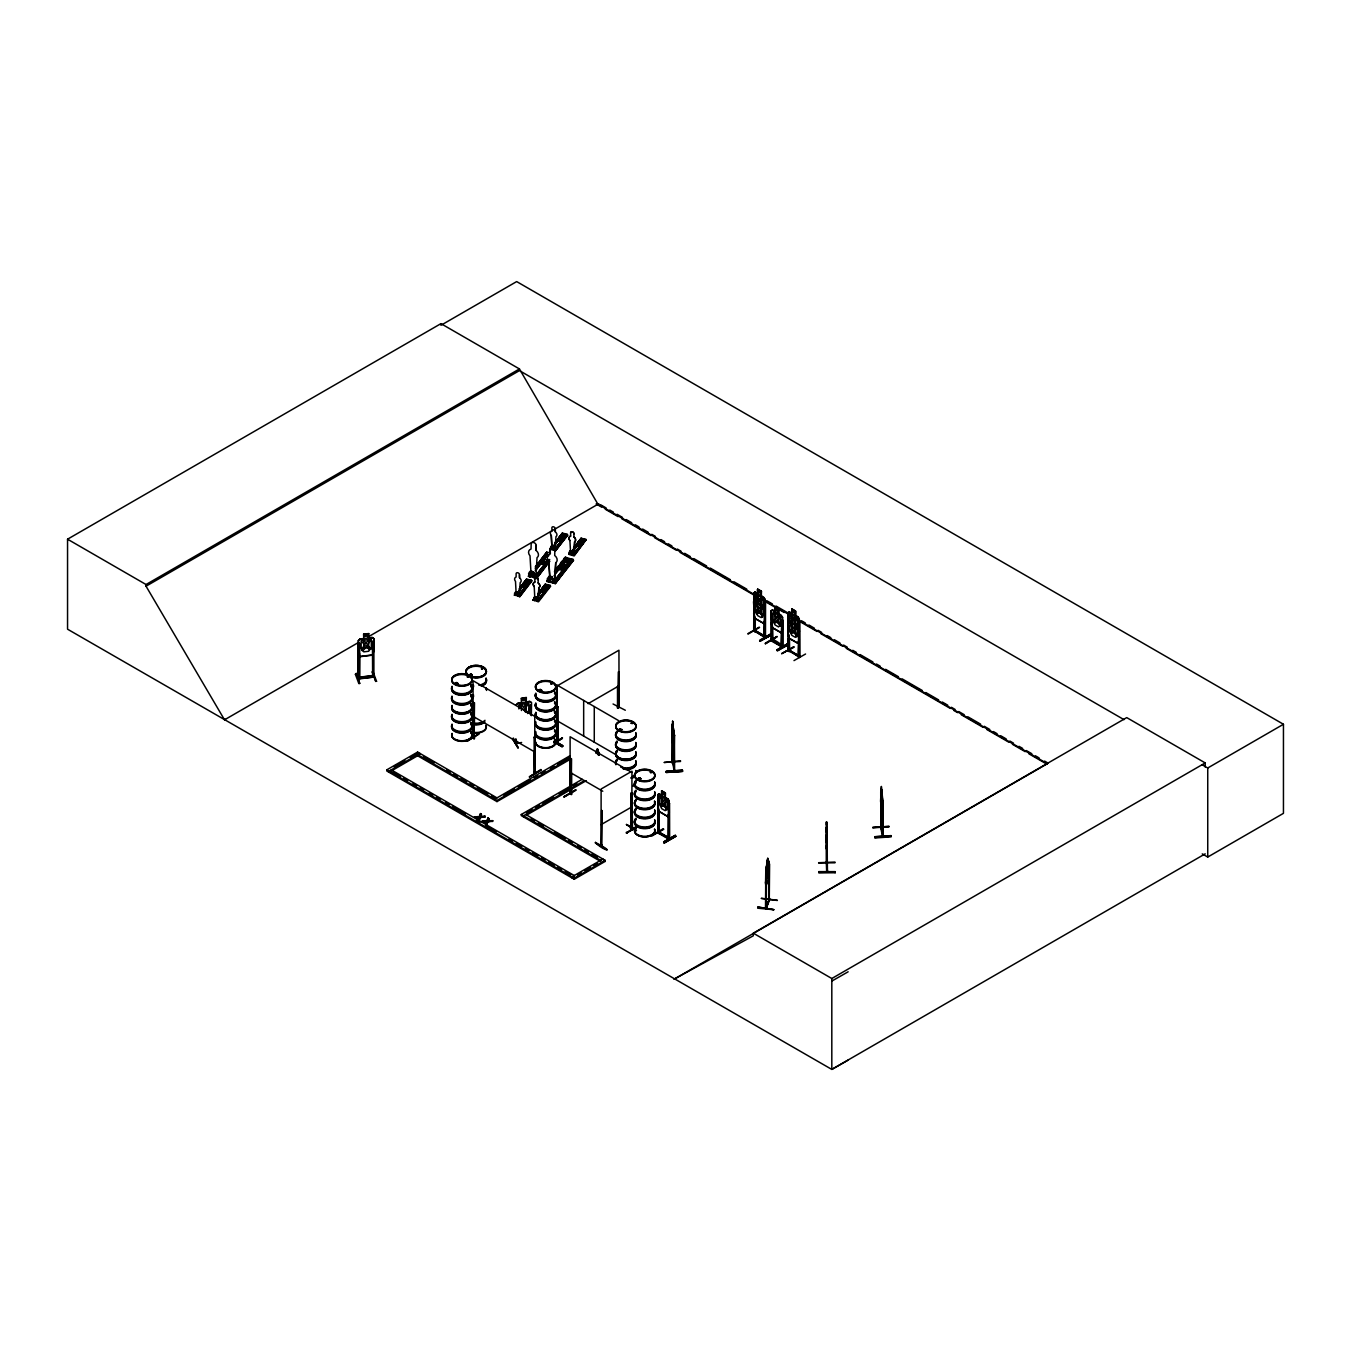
<?xml version="1.0" encoding="UTF-8"?>
<svg xmlns="http://www.w3.org/2000/svg" width="1351" height="1351" viewBox="0 0 1351 1351"><rect width="100%" height="100%" fill="white"/><g stroke="black" fill="none" stroke-linecap="round" stroke-linejoin="round"><path stroke-width="1.5" d="M826.407 836.168L826.525 849.087L827.268 835.729L826.643 837.941M826.542 863.914L826.592 821.881L826.44 824.617M826.525 849.087L826.542 845.658L826.694 849.087M818.622 862.715L834.986 862.056M826.66 837.89L826.694 835.391M765.51 908.615L765.831 867.747L765.595 882.169M765.645 908.598L769.091 899.462L768.989 861.482M768.601 900.408L769.749 899.648L768.854 898.331M769.648 898.432L769.411 899.074M826.626 836.573L826.626 826.829L826.677 833.77M826.474 842.568L826.508 840.609M672.629 721.316L673.862 733.154L674.048 771.438L673.423 728.527L673.22 741.716L672.325 733.813M597.21 752.642L597.311 749.13L599.287 754.348M672.95 762.927L672.004 762.268L672.916 760.9M673.828 771.252L674.419 734.843L674.605 771.404L672.916 762.2M674.656 769.901L673.761 769.141L673.71 770.61M882.98 834.901L883.233 835.374M882.608 810.262L882.237 813.707L880.565 801.16L881.376 786.535L882.625 798.61L882.625 836.911L882.423 835.442M579.782 544.909L579.005 545.888M519.426 594.001L520.203 582.619A3.631 2.702 37.9 0 0 519.527 577.772L519.527 574.563A1.824 1.351 37.9 0 0 517.771 572.756A1.824 1.351 37.9 0 0 516.116 573.82L516.116 577.029A3.631 2.702 37.9 0 0 515.508 581.403L516.116 593.14L514.224 595.217M536.009 574.547L537.039 557.642A5.455 4.07 37.9 0 0 536.009 550.381L536.144 545.382A2.719 2.026 37.9 0 0 533.662 542.511A2.719 2.026 37.9 0 0 531.163 544.098L531.027 549.08A5.455 4.07 37.9 0 0 529.997 555.818L531.027 573.263M538.137 599.101L538.829 587.82A3.631 2.702 37.9 0 0 538.137 582.973L538.222 579.647A1.824 1.351 37.9 0 0 536.567 577.721A1.824 1.351 37.9 0 0 534.912 578.785L534.81 582.112A3.631 2.702 37.9 0 0 534.135 586.604L534.219 586.486A3.631 2.702 37.9 0 1 534.912 581.994L534.81 582.112M538.137 582.973L538.222 582.855A3.631 2.702 37.9 0 1 538.914 587.702L538.222 598.983L534.912 598.121L533.577 599.776L537.782 600.874L539.015 598.054L539.404 599.692L534.422 598.409C534.658 593.393 535.182 604.792 535.03 597.395M538.948 599.472L534.81 598.206L534.219 586.486M555.193 548.05L555.97 536.668A3.631 2.702 37.9 0 0 555.295 531.821L555.295 528.613L555.295 531.821M556.055 548.236L556.072 547.02L556.46 548.658L553.15 547.797M549.148 582.028L547.29 580.998L547.307 578.65L549.148 576.286L549.722 578.296L554.704 579.63L555.734 562.742A5.455 4.07 37.9 0 0 554.704 555.464L554.856 550.482A2.719 2.026 37.9 0 0 552.356 547.611L553.403 545.973M554.704 579.63L555.734 562.742M574.597 541.869L573.905 553.15L574.682 541.751A3.631 2.702 37.9 0 0 573.989 536.904L573.905 537.023A3.631 2.702 37.9 0 1 574.597 541.869L574.682 541.751M572.604 555.362L585.084 539.505L572.706 555.379C577.603 555.633 567.352 555.937 568.974 552.491L570.19 550.904L569.345 553.826L573.55 554.923L574.783 552.103L575.171 553.741M674.031 744.789L673.659 748.234L673.845 744.806M882.406 813.69L882.456 810.397M768.854 873.05C770.002 875.482 765.206 891.643 765.645 882.034M664.287 762.336L680.549 761.491M757.86 907.095L773.87 909.73L757.691 908.193L757.894 906.977L773.853 909.611M872.864 827.859L889.11 826.761M596.754 753.52L597.311 749.13M532.007 572.706L532.885 573.584L532.007 572.571M533.392 572.115L532.682 571.845M551.495 577.553L551.157 578.937M548.27 581.842L550.617 578.093M551.022 578.887L551.326 577.941M551.884 577.856L552.086 576.809L552.086 577.688M550.414 578.363L552.306 576.691L550.465 577.975M673.49 730.199L673.153 732.546C672.747 710.491 672.241 747.593 673.17 734.556L673.71 741.463L673.507 730.199M766.034 877.002L766.608 878.994L768.246 871.142L767.706 858.392L766.034 868.811L766.152 908.75L766.541 906.437M533.78 771.826L534.878 773.684L534.76 716.351L473.053 680.718L473.07 738.136C475.518 739.571 474.775 736.227 472.934 736.633M474.505 737.055L473.053 736.7L473.931 737.258M533.696 771.759C535.57 770.475 535.671 775.069 534.354 772.789L534.118 751.291M557.676 741.496L556.646 740.821M556.713 742.223L557.152 740.517L558.115 742.442M570.173 792.834C573.027 797.039 569.058 791.416 571.574 793.054M632.2 829.278L632.217 793.797L631.153 793.189L630.664 829.109L632.471 828.754L631.964 792.851L631.896 828.45M630.647 827.673C634.362 829.902 629.921 825.36 630.664 829.109M632.217 829.362L630.647 828.974M516.825 592.633L517.99 592.194L516.842 593.494M517.213 593.342L517.973 592.413M532.243 573.702L532.615 572.064M537.343 575.154L532.176 573.314L533.898 572.165M531.956 573.854L532.108 572.486L532.885 573.145M535.857 598.628L536.347 597.007L535.553 598.577M536.752 597.48L546.277 584.679L538.644 594.305M552.323 547.104L553.606 546.074L552.846 547.138M552.88 546.598C554.434 545.635 552.002 547.898 553.809 546.446L563.333 533.645L554.906 544.74M550.397 578.211L551.732 578.515M550.397 578.92L551.191 578.904M551.765 578.481L550.836 577.958M552.525 577.249L551.664 578.16L552.154 577.232M571.777 552.576L571.912 551.056M571.237 551.833L572.503 551.613L571.743 551.174M657.802 831.54C660.217 829.767 658.798 836.117 658.68 832.064L657.667 831.49L658.444 832.571M658.849 833.398L659.254 812.221M668.086 837.485L669.657 837.873L668.373 837.13M668.086 838.785L668.492 802.882L669.539 803.473L669.657 839.174L658.207 832.571L658.005 794.675L659.136 793.864M669.691 837.823C669.167 842.467 668.238 834.006 668.086 838.87M753.875 629.954C756.172 628.198 754.922 634.278 754.669 630.427L754.449 629.617M755.26 631.525L755.26 618.961M764.092 637.132L764.497 601.246L765.544 601.837L765.477 637.351M765.257 636.473C765.426 639.226 763.028 633.889 765.477 636.068M770.999 639.344C771.522 643.211 772.485 638.044 771.404 639.107M781.402 646.639L782.415 647.332M781.402 645.39C783.496 645.626 781.689 644.562 782.06 646.42M774.984 607.055L774.984 611.733L773.093 612.087L773.093 620.278L774.984 624.871L778.531 626.932L780.422 624.517L780.422 616.326L778.531 613.776L778.666 609.318L778.784 613.624L782.584 617.373L782.567 647.315C757.624 631.001 781.891 642.704 782.803 646.909M788.089 649.713C787.464 649.814 790.69 650.54 799.37 657.447L799.37 619.214L798.019 616.985L789.237 612.054L788.106 612.881L787.853 633.231M788.089 651.013L787.971 612.746L789.305 611.8L792.024 613.523L792.024 609.132M798.728 641.945L798.323 656.991L798.728 621.004L799.758 621.595L799.893 657.295L799.708 655.826M595.419 842.45C617.711 854.001 602.478 850.64 595.453 842.365M826.373 862.968L826.728 872.307L826.592 821.881M827.285 862.411L826.525 861.566L826.542 862.614M826.542 863.813L826.525 827.336M826.559 871.361L827.336 870.095L827.369 872.273L827.099 827.336M596.179 753.233L596.973 749.552M457.178 683.91L456.739 682.964M467.463 676.902L468.392 676.412L467.091 676.767M469.844 674.656L470.097 675.652M471.043 675.348L471.887 674.791L471.043 674.25M471.735 674.656L471.043 675.804M482.442 667.901C483.101 668.914 480.669 668.576 482.611 668.914M481.783 668.221L482.189 668.796M481.817 668.525L482.679 668.576M539.15 690.226L539.775 690.885M541.363 689.939L540.738 690.885M541.734 690.226L540.248 691.29L538.779 690.226M541.785 690.614L540.248 689.382M551.039 684.146L551.242 683.15M551.664 683.927C551.242 682.238 552.66 684.552 550.887 683.758M552.086 683.859L552.103 683.15M619.991 730.334L619.535 729.253M621.426 729.996L621.95 729.692M631.322 723.427L632.369 722.684M631.457 723.241L632.336 722.802M632.2 722.565L632.521 723.612L631.103 723.224M637.908 778.666L638.837 779.527M639.074 779.139C640.965 777.771 637.098 780.236 639.04 778.26M640.019 779.443L640.442 778.581M650.355 772.063L651.182 772.89L650.253 772.215M595.926 752.828L596.889 749.417M562.1 746.731L553.842 741.902M562.658 746.259L554.265 741.648M599.101 754.922L597.817 749.366M827.369 872.104L827.268 863.053M883.166 801.16L882.439 800.349L883.199 836.877L881.308 827.589L881.224 791.483L881.392 802.578L881.747 800.028C882.304 822.641 882.541 784.88 881.747 798.019L880.734 792.007L880.801 828.535L880.953 788.815M520.338 594.372L520.304 592.971L520.692 594.609L515.727 593.325M556.122 579.9L556.038 578.076L556.612 580.542M663.459 801.582C663.257 798.255 670.535 798.509 664.388 803.321L666.904 809.975L663.628 803.828C661.939 809.654 657.785 805.095 662.817 802.393L660.453 796.009L663.409 801.194M667.749 816.359L669.133 812.778M658.916 811.411L657.869 806.311L658.916 811.411L667.833 816.561L669.269 812.88L669.269 801.109L667.918 798.796L669.133 801.177L669.066 839.343M753.757 604.741L754.922 609.774L763.839 614.925L765.139 611.142M763.839 614.925L765.257 611.243L765.257 599.472L761.339 595.808L761.474 591.35L757.675 589.154L761.474 591.35M781.064 632.623L782.33 629.11L782.33 617.424M797.968 634.48L799.37 631.069M788.106 624.415L789.153 629.532L798.069 634.683L799.488 631.001M793.662 619.636L793.358 620.244M765.004 619.754L763.703 623.537L765.021 619.923M797.833 643.093L799.116 639.58L799.235 619.282L798.154 616.9M797.917 643.296L789.001 638.111L787.734 633.18L788.916 638.212L797.917 643.296L799.37 639.614M515.643 743.168C520.54 742.797 513.346 741.598 517.382 741.564M766.794 861.685L767.892 858.409M766.794 863.137L767.486 861.33M765.848 867.866L768.668 860.722M765.949 872.138L765.831 907.838M769.293 864.843L769.057 863.931L769.259 900.56L769.597 863.998M761.373 898.483L777.349 900.492M759.194 599.878C759.904 596.483 766.034 597.007 760.393 601.685L762.91 608.338L761.711 607.612M358.488 640.729L358.319 652.449L359.974 656.704L372.302 655.184L373.889 650.506M372.302 655.184L374.058 650.506L374.058 638.736L372.217 637.419L368.857 637.925M517.788 592.093L517.011 592.582M552.103 546.344L553.623 546.75C553.674 552.373 553.876 543.946 552.508 546.767M552.407 577.181L551.647 577.823M571.034 552.289L572.469 551.698M572.317 554.434L572.317 551.157L571.22 552.491M479.149 819.871L480.331 816.983L485.245 816.342L480.331 817.727L479.149 820.614L478.203 819.331L479.166 817.068L474.336 817.085L479.335 817.186L480.5 813.589L481.429 814.873L480.483 817.102L485.245 817.085M486.647 824.211L487.829 821.307L492.76 820.682L487.829 822.05L486.647 824.954L485.718 823.671L486.681 821.391L481.834 821.425L486.833 821.526L487.998 817.929L488.927 819.213L487.998 821.442L492.76 821.425M479.335 817.186L480.5 813.589M486.833 821.526L487.998 817.929M479.166 817.068L478.203 819.331M480.483 817.102L481.429 814.129M486.681 821.391L485.718 823.671M487.998 821.442L488.927 818.47M517.94 747.677L512.553 738.862L518.058 747.846L513.363 738.051L512.536 738.946M748.032 634.075L759.566 627.455M748.032 633.585L759.093 627.202M663.088 828.838L651.469 835.577L663.679 829.278M663.561 829.092L652.111 835.948M765.341 643.633L776.893 636.996M765.341 643.127L776.994 636.439L765.426 643.853M793.797 647.213L781.739 653.631M782.246 653.344L793.814 647.163M793.814 646.656L781.689 653.698M467.311 740.449L478.879 733.711L467.395 741.175M467.294 740.99L478.778 734.269M555.261 742.003L562.404 738.338L554.113 743.185M563.789 796.837L575.931 789.744L563.857 796.769M564.363 796.972L575.83 790.301M355.397 674.318L358.826 683.572L359.721 683.471L356.242 673.49L359.721 683.471M556.511 742.104L562.472 737.832L554.18 742.645M569.97 794.016L570.392 792.429M753.706 631.221L753.875 592.92L755.091 592.042L753.875 593.106M764.092 637.233L763.99 635.848M765.662 636.237L764.463 635.477M789.609 651.351L789.474 638.719M372.167 676.007L357.931 677.391L373.585 675.399L373.737 677.121M373.889 638.803L373.889 677.054L357.964 678.641L359.721 678.472M372.623 677.256L372.167 675.635M525.201 586.385L524.593 585.203M558.655 540.028L560.986 539.893L558.723 540.147M578.144 544.318L578.076 545.872M579.68 545.517L579.072 544.335L577.62 544.791M516.555 592.971L517.416 592.565M619.079 706.218L618.082 706.776C616.9 711.014 618.403 702.824 618.302 707.265M617.39 707.941L618.572 707.181L618.538 671.65L617.795 708.177M672.984 761.728L672.781 760.849M880.717 827.538L882.608 836.826L882.423 798.593L880.768 788.832M881.578 827.2L881.494 826.39M601.009 844.949C602.799 844.426 600.891 846.098 601.111 846.216L601.111 789.018L631.964 771.201L631.778 829.734L631.863 828.416M631.964 827.707L631.39 827.369M776.893 618.099C778.277 612.29 782.803 617.238 777.703 619.585L780.219 626.222L776.943 620.075C775.373 626.07 771.033 621.257 776.133 618.657L773.768 612.273L776.724 617.458M470.503 674.47L469.422 675.686L471.82 675.686M467.784 677.138L468.02 676.479M469.945 675.534L469.945 674.521M469.709 674.96L471.567 674.639M472.158 675.686L471.752 674.47M538.728 690.141L539.404 690.682M618.944 729.608L621.544 729.557L619.687 729.05M637.79 778.784L638.212 778.379M640.171 779.324L640.171 778.311M640.746 779.105L637.79 779.257M515.812 741.834L517.551 742.256M517.72 592.447L517.737 595.436L517.855 592.701L516.217 592.447L517.737 592.836M536.381 597.21L535.79 598.172M536.499 597.446L535.722 598.375M769.057 898.263L768.702 899.192M765.949 906.453L766.659 907.855M536.009 550.381L536.144 545.382M519.426 574.682L519.527 577.772M555.193 528.731A1.824 1.351 37.9 0 0 553.538 526.806A1.824 1.351 37.9 0 0 551.884 527.869L551.968 530.96A3.631 2.702 37.9 0 0 551.292 535.452L551.884 547.189L555.295 547.932M531.602 573.466L529.136 576.607L528.596 573.567C532.986 564.752 530.605 583.987 531.348 571.997L533.628 572.588C534.017 583.497 532.615 568.518 533.425 572.469M537.901 575.458C536.989 570.865 538.424 576.337 535.486 577.215L529.17 575.577L531.027 571.355M515.187 595.47L514.495 593.359C517.433 588.816 514.427 596.298 517.855 595.301M550.651 549.418L551.495 545.821L551.985 549.08L553.623 549.35M531.348 571.997L532.733 572.908M535.3 566.998L546.75 552.103L550.482 553.083M520.304 592.971L519.071 595.774L514.883 594.693L516.099 591.873M528.19 576.37L532.21 571.237M535.452 567.032L546.75 552.103M556.072 547.02L554.856 549.823L550.651 548.742L551.867 545.922M520.169 587.415L526.603 579.039L531.568 580.339L519.78 596.652L531.939 581.082M529.17 575.577L531.163 573.077M535.925 566.846L547.155 553.235M552.289 546.108L549.739 549.367L549.739 554.18A5.455 4.07 37.9 0 0 548.709 560.901L549.874 578.16L548.844 560.733L537.934 575.138M554.737 543.018L562.371 533.088L567.336 534.388L555.548 550.701L567.741 535.131L562.421 533.594M519.054 588.985L526.603 579.039M531.416 573.449L529.136 576.607M536.263 567.234L545.939 554.788M554.839 543.051L562.371 533.088M516.2 593.021L519.527 593.883M535.199 568.822L546.125 554.805M551.884 547.189L551.292 535.452M519.595 589.12L526.974 579.815M532.615 572.942L529.491 576.708L532.091 572.841M535.553 568.923L539.15 564.211M541.599 561.155L546.412 554.889M554.163 544.74L562.371 533.392M519.358 590.927L527.954 580.052L519.037 590.657L527.616 579.782L526.215 579.596L531.568 580.643L519.156 596.5L519.071 594.541M535.688 568.957L546.986 554.501M554.484 544.825L563.333 533.645M536.161 568.788L547.071 554.788M547.391 555.16L535.283 570.713L547.577 555.177M549.739 554.18L549.874 549.182A2.719 2.026 37.9 0 1 552.356 547.611L552.897 547.307M518.125 596.213L530.605 580.373L518.125 596.213L529.44 582.112M565.562 536.431L553.893 550.262L566.373 534.422M554.214 550.144L565.225 536.161M519.156 596.5L531.568 580.339M535.486 577.215L537.326 572.976M554.704 550.651L567.336 534.388M537.647 573.162L547.341 560.716M549.367 560.716L535.975 578.059L534.017 577.823L547.915 560.327M567.673 535.148L555.497 550.684L549.992 549.266M534.523 577.688L547.999 560.614M535.199 578.11L549.722 559.449M534.81 578.904L534.912 578.785A1.824 1.351 37.9 0 1 536.482 577.856A1.824 1.351 37.9 0 1 538.137 579.765L538.222 579.647M570.679 532.834L570.578 532.953A1.824 1.351 37.9 0 1 572.25 531.906A1.824 1.351 37.9 0 1 573.905 533.814L573.989 533.696A1.824 1.351 37.9 0 0 572.334 531.77A1.824 1.351 37.9 0 0 570.679 532.834L570.578 536.161A3.631 2.702 37.9 0 0 569.902 540.653L570.578 552.289M528.596 575.881L536.651 578.498L549.452 560.986M536.465 578.481L549.789 561.374M570.578 536.161L570.679 536.043A3.631 2.702 37.9 0 0 569.987 540.535L569.987 540.535M556.038 578.076L554.18 582.298L547.881 580.66L549.722 576.438M534.472 600.722L533.189 599.996L534.422 596.855M557.051 567.977C577.772 571.051 549.992 571.557 558.892 565.613L566.356 568.011L558.892 565.613M560.547 563.519C581.268 566.576 553.471 567.082 562.388 561.138L569.835 563.536L562.388 561.138M563.62 559.567C584.341 562.624 556.544 563.131 565.461 557.186L572.925 559.601L555.244 583.615L573.516 560.243L565.056 558.115M533.577 599.776L534.81 596.956M550.853 576.573L546.75 581.42L550.921 576.32M554.552 571.659L565.461 557.186M554.484 571.912L565.394 557.895M532.919 600.3L535.604 596.889M537.766 594.085L545.297 584.122L550.279 585.422L537.782 600.874M568.687 554.349L571.372 550.938M573.449 548.101L581.065 538.171L586.047 539.471L573.55 554.923M537.985 593.933L545.297 584.122M554.974 572.317L566.052 558.335L565.461 557.659M569.278 554.518L571.338 551.107M573.753 547.982L581.031 538.644M538.306 594.22L545.297 584.595L550.684 586.165L538.542 601.735L533.206 599.979M555.109 572.351L564.836 559.888M572.959 549.84L582.045 538.728L573.939 550.093M554.805 573.584L565.697 559.584M573.196 549.908L581.656 538.998M546.277 584.679L536.448 597.75M554.721 573.837L565.765 559.871M572.267 551.225L571.49 552.424M573.297 549.941L582.045 538.728M552.171 577.873L549.891 577.282M573.837 550.077L582.365 539.201M536.955 597.598L546.665 585.135M553.994 575.813L566.289 560.26M536.55 600.384L536.55 597.784L534.928 597.53M537.782 599.624L539.015 598.054M573.55 553.674L574.783 552.103M537.259 601.212L548.928 585.709L550.279 585.878L537.799 601.55M536.938 601.33L549.317 585.456M550.279 585.422L536.837 601.313M584.274 541.515L572.976 555.227M584.814 541.042C573.263 536.719 584.899 544.673 586.047 539.471M556.392 578.279L569.683 561.138M573.989 555.514L586.047 539.758L574.259 555.801M572.52 560.023L571.473 559.196L552.728 582.906L554.366 583.362M570.848 561.425L553.724 583.193L570.679 561.408M572.925 559.128L554.214 583.328L554.18 580.44M555.177 583.564L573.516 560.243M521.266 702.807L517.703 703.297L516.065 705.154L517.754 703.398L529.66 701.507L531.382 702.672M359.552 653.344L359.366 678.472M372.471 675.551L373.754 675.872M372.319 676.919L373.872 676.665L373.94 675.416M562.725 745.668L554.349 741.024L562.742 745.651L562.1 746.765L553.792 741.986M359.67 678.81L359.67 643.194L358.099 643.042L358.066 679.013L358.319 640.695L359.991 638.922L363.605 638.584M374.109 638.837L372.133 637.571L360.025 639.023L358.319 640.695M551.478 576.674L552.323 576.657M558.233 741.311L557.119 741.885M619.079 707.519L617.914 708.11M556.848 741.446L558.402 742.442L557.254 743.118L557.254 685.852L618.944 650.219L619.062 707.434M469.422 674.774L470.79 674.166M457.753 683.775L456.081 684.383M467.767 676.682L468.324 676.547M541.531 690.648L539.708 690.783M619.113 729.371L620.481 728.915M621.257 730.148L620.227 729.304M637.959 778.564L639.327 778.024M782.449 629.211L781.148 632.825L772.232 627.675L771.066 610.888L772.4 609.943L774.984 611.446M771.201 611.007L772.451 610.128M757.472 602.191L754.854 600.722L753.503 601.668L754.685 618.437L763.822 623.47L754.905 618.285L753.622 613.337M789.136 620.649L787.853 621.544L789.068 620.481C795.739 626.729 787.059 611.294 795.401 619.805M546.75 552.812L547.341 553.251M553.893 550.262L554.873 550.516M554.839 550.499L554.856 548.59M580.812 538.796L586.047 539.775M529.457 576.657L530.521 576.995M535.469 578.194L535.486 575.357M546.716 581.369L555.345 583.581M516.909 593.444L517.112 592.498M601.634 810.347L601.533 846.57L602.022 810.583M632.369 793.071L631.441 793.155M595.369 843.058L607.055 849.762M631.964 828.467L631.153 793.189M754.854 600.722L763.737 605.873L765.139 608.068L761.305 604.353L761.305 599.979L757.337 597.885L757.472 602.478M761.17 604.437L763.095 606.971L763.095 615.161L761.17 617.576L757.59 615.566L755.682 610.973L755.682 602.782L757.59 602.411M789.068 620.481L797.951 625.631L799.116 627.894M797.884 625.597L799.37 627.827M474.505 716.874L474.032 738.592L474.505 702.74M534.287 772.823L534.118 737.156L535.165 737.764L535.165 773.38M535.165 737.764L533.713 737.393M613.05 703.989L625.327 710.254M557.693 742.324L556.73 742.966L556.646 684.839L618.353 720.471M540.856 769.479L529.339 776.926L540.991 770.205M529.44 776.876L540.907 770.07M571.169 794.624L571.557 758.772M632.217 793.797L630.765 793.425M635.19 828.399L626.391 832.959L636.27 826.474M626.391 832.959L636.321 827.065M848.158 1060.113L831.811 1069.418L67.55 629.194L67.55 539.201L440.95 323.632L519.443 368.941L597.936 504.244L755.057 594.947M67.55 539.201L146.043 584.527L519.443 368.941M225.414 719.323L224.519 719.83L146.043 586.199L519.443 370.613L1124.015 719.661M224.519 719.83L358.707 642.35M367.844 637.081L598.814 503.737M525.742 814.501L605.113 860.317L605.113 861.431L574.259 879.248L386.758 770.982L386.758 769.867L417.611 752.068L496.982 797.884M394.019 766.794L404.895 760.512M410.349 757.371L417.611 753.183L417.611 752.068M390.827 771.235L418.033 755.513M755.091 592.042L757.793 593.764M757.539 593.613L757.539 589.222L757.675 593.832L755.783 594.187L755.783 602.377L757.675 606.971L761.221 609.031L763.112 606.616L763.112 598.425L761.221 595.875L761.221 591.485M754.094 629.549L754.398 630.951L753.807 595.538L755.26 595.909M765.139 599.54L765.054 637.706M588.09 703.668L618.944 685.852M765.544 601.837L764.092 601.465M754.922 609.774L763.957 614.84M771.066 610.888L771.134 640.847L782.449 647.247M772.4 609.943L781.182 615.161L782.584 617.373M771.522 613.759L772.569 614.367L771.522 613.759L771.522 640.475L781.79 646.318M791.77 608.98L795.57 611.176L795.435 615.634L797.343 618.184L797.343 626.374L795.435 628.789L791.906 626.729L789.997 622.135L789.997 613.962L791.906 613.59L791.906 608.913L795.688 611.108L795.688 615.482L798.103 617.019M754.449 630.917L765.139 637.689M771.066 622.642L772.367 627.607L781.182 632.555M788.444 615.06L789.474 615.668M781.807 619.687L781.266 646.622L781.807 619.687L782.854 620.295L782.854 646.876M782.854 620.295L781.402 619.923M763.974 637.03L764.497 622.186M759.667 640.239L771.303 633.619L759.667 640.982L771.894 634.649L760.309 641.269M759.667 640.982L771.894 634.683M771.404 634.311L759.786 640.931M799.758 621.595L798.323 621.224M570.071 755.699L494.736 799.184L494.736 800.299M789.153 629.532L798.069 634.683M503.703 795.114L514.461 788.916M518.041 786.839L530.605 779.595M534.185 777.517L537.782 775.44M541.363 773.38L544.96 771.303M550.33 768.195L553.927 766.135M557.507 764.058L568.264 757.843M570.527 759.144L496.982 801.599L417.611 755.766L417.611 754.652L496.982 800.484L570.527 758.029M776.994 649.797L788.629 643.177L777.146 650.54M777.078 649.899L788.646 643.228M777.078 650.405L789.204 644.224L776.994 650.54M777.619 650.827L789.204 644.207M521.25 814.501L600.621 860.317L600.621 861.431L521.25 815.599L521.25 814.501L582.23 779.291M526.62 812.491L532.007 809.401M535.587 807.324L539.184 805.247M542.764 803.186L553.522 796.972M558.909 793.864L569.666 787.65M573.263 785.573L576.843 783.512M584.476 780.591L523.496 815.784L523.496 816.899M527.076 814.839L586.266 780.658M793.983 660.605L805.568 654.002M601.111 824.634L631.964 806.817M661.669 795.182L661.669 790.791L665.469 792.986L665.334 797.445L667.867 798.897M658.207 796.938L658.967 833.466M665.334 793.054L661.551 790.875M669.539 803.473L668.086 803.119M667.833 816.561L659.018 811.326M577.468 874.806L581.099 872.712M584.713 870.618L590.167 867.46M593.798 865.366L597.429 863.272M386.758 769.867L574.259 878.133L605.113 860.317M658.292 832.554L657.751 794.624L659.085 793.679L661.804 795.401M663.679 841.893L675.314 835.273L675.888 836.32L664.32 843.007L663.679 841.893L675.314 835.323M663.679 842.636L675.399 835.948L663.78 842.568M664.304 842.923L675.888 836.286M674.825 978.783L753.318 935.787L753.318 933.186L1126.717 717.601L1205.21 762.927L1205.21 767.047M673.946 979.289L1047.363 763.703L798.897 620.261M753.318 933.186L831.811 978.512L1205.21 762.927M1202.272 764.835L1207.743 767.993L1283.45 724.271L1283.45 813.336L1207.743 857.041L1202.255 853.883M1205.21 853.832L831.811 1069.418L831.811 978.512M831.811 981.096L848.158 971.791M579.511 545.416L577.806 545.517M525.032 586.283L523.901 586.537M542.089 590.353C540.282 593.325 546.682 590.674 542.376 590.522M513.194 738.744L518.058 747.846M533.577 572.469L532.463 572.25M457.533 683.944L455.743 684.079M551.039 683.42L551.9 683.285M539.133 689.736L541.379 689.736M539.471 690.395L541.042 690.395M640.104 779.037L638.584 779.611M639.817 779.527L640.746 778.666M557.321 743.118L558.284 742.645L558.098 706.86M532.328 572.436L532.902 572.182M559.145 539.573L560.361 539.505M560.564 540.468L558.875 540.299M601.516 844.679L601.634 846.52M468.307 677.172L467.598 677.087M456.233 682.508L454.899 683.488L455.692 684.281M457.043 682.795L455.692 682.897L456.233 683.606M457.043 683.606L455.929 683.606M540.012 689.398L539.184 690.395M527.481 713.514L528.275 713.125L524.813 708.684C531.399 701.372 525.894 701.304 523.698 707.856C521.672 701.574 516.335 704.986 522.685 709.022M791.821 622.169L789.896 622.541L789.896 630.731L791.821 635.325L795.401 637.334L797.31 634.919L797.31 626.746L795.401 624.196L798.002 625.53M570.392 793.729L570.105 758.401L571.169 759.009M771.404 640.408L772.721 641.1L772.569 626.695M788.308 649.307L788.308 650.608M518.852 708.92L518.852 704.817L521.435 702.925L521.216 698.315L526.35 697.437L526.231 702.098L528.815 703.128L528.815 711.301M521.435 698.535L526.231 697.724L526.181 701.996M529.913 705.442C532.159 702.756 527.532 710.896 529.913 713.818M516.014 742.239L516.014 743.54L521.621 742.476M766.152 907.467L769.259 899.631L766.541 906.808M480.483 816.359L485.245 816.342M479.166 817.811L475.214 817.591M487.998 820.699L492.76 820.682M486.681 822.134L482.712 821.932M474.336 817.085L479.335 816.443M481.834 821.425L486.833 820.783M363.74 634.227L368.671 633.72M372.319 641.286L373.771 641.117M360.075 656.451L372.133 654.948M356.242 673.49L355.397 674.352M372.285 671.515L375.814 681.292M373.889 677.054L358.403 679.013M375.713 680.752L376.524 681.292M582.095 538.931L581.065 538.171M566.508 558.487L567.504 558.706M544.993 584.747L546.277 584.848M517.011 741.53L517.382 743.202M540.636 691.053L538.981 690.648M639.04 777.973L640.442 778.379M673.237 724.153L673.22 728.577M672.714 726.5L672.899 727.345M671.987 735.687L673.659 748.234M672.173 741.007L673.828 748.218M680.532 760.731L664.287 762.589M672.916 762.133L674.031 771.337M666.212 771.303L682.458 770.205L666.212 771.353L666.313 772.502L682.559 771.303L666.296 772.4M682.475 770.914L666.195 771.978L682.559 771.387L682.458 770.138M882 789.609L881.798 807.206L880.903 799.285M881.376 826.322L880.801 827.082M872.864 827.319L889.026 826.39M872.763 827.538L889.026 826.44M874.789 836.776L891.035 835.61L891.136 836.86L874.891 837.975L874.789 836.708L891.052 835.729M874.806 837.485L891.052 836.218M570.51 793.797L571.507 794.287M631.728 829.649L630.765 829.041M754.77 631.761L754.854 617.086M788.444 638.111L788.444 650.675L799.708 657.126M799.285 656.164L798.205 655.488L799.285 657.464M668.492 838.498L668.492 815.447M516.031 743.472L515.812 738.946M826.66 829.362L826.508 832.419M826.694 831.372L826.728 834.006M826.373 841.808L826.728 841.149M835.188 872.746L818.841 872.898L818.824 871.631L835.188 871.631L835.188 872.78M578.448 544.537L579.326 544.689M470.79 674.453L471.077 674.47A10.2 5.894 0 0 0 468.983 675.348M540.248 689.837L541.109 690.108M766.743 861.431L766.743 865.822M761.407 898.28L777.382 900.29M571.997 551.782L570.696 551.58M531.737 573.939L532.902 573.449M523.597 586.486L525.218 585.591M881.291 827.504L880.852 828.45L881.376 786.535M482.408 668.424L481.328 668.779M470.536 675.804L469.506 675.517M456.739 682.508L458.073 683.488M620.227 730.401L619.062 729.912M551.985 546.496L553.505 546.885M548.641 555.447L544.909 554.484L548.641 555.903M547.408 557.017L543.676 556.055L547.408 557.49M549.3 560.361L541.835 558.419L549.3 560.817M551.529 578.6L554.856 579.461M531.348 575.881L533.628 576.472M514.495 594.896L519.865 596.635M827.268 869.96L827.454 872.104M557.456 742.712L557.879 720.792M534.523 773.616L533.78 773.127M789.052 651.587L789.085 634.75M672.714 762.116L672.714 739.065M534.354 771.489L533.983 772.721M798.965 656.62L798.593 655.252L799.91 655.944M619.366 730.486L621.899 729.472M455.692 683.792L455.405 683.218M639.884 778.024L640.847 778.784M372.336 675.99L372.64 677.307L372.437 641.607M769.648 899.53L766.186 908.666L766.507 872.206M791.686 617.863L795.266 619.889L795.266 624.263M553.91 741.361L562.742 746.394M474.117 702.976L473.053 702.368L473.458 737.764L474.454 738.254M473.053 738.001L474.117 738.592M636.405 830.223L626.425 824.482L635.021 829.784M626.459 824.515L636.439 830.781M1283.45 724.271L516.673 281.582L440.95 325.287L440.95 323.632M755.023 592.295L763.754 597.328L765.004 599.523M600.638 504.784L606.126 507.959M609.774 510.053L613.422 512.164M617.086 514.275L622.558 517.45M626.222 519.561L631.694 522.719M635.342 524.83L639.006 526.941M642.654 529.052L648.142 532.21M651.79 534.32L655.438 536.431M660.926 539.589L664.574 541.7M668.238 543.811L671.886 545.922M677.375 549.08L681.022 551.191M684.67 553.302L690.158 556.477M693.806 558.588L706.607 565.968M710.254 568.079L730.351 579.68M733.998 581.791L746.799 589.171M766.895 600.773L772.367 603.931M776.014 606.042L788.815 613.422M801.599 620.818L805.247 622.912M808.911 625.023L814.383 628.198M818.047 630.309L821.695 632.42M827.184 635.578L830.831 637.689M834.479 639.8L839.967 642.958M843.615 645.069L847.28 647.18M852.751 650.338L856.399 652.449M860.063 654.56L872.847 661.939M876.495 664.05L880.16 666.161M885.631 669.336L898.432 676.716M902.08 678.827L922.176 690.429M925.823 692.539L938.624 699.919M942.272 702.03L947.76 705.188M951.408 707.299L955.056 709.41M958.72 711.521L964.192 714.679M967.856 716.79L980.64 724.17M984.288 726.281L989.776 729.456M993.424 731.567L997.072 733.677M1000.736 735.771L1006.208 738.946M1009.872 741.057L1013.52 743.168M1019.009 746.326L1022.656 748.437M1026.304 750.548L1031.792 753.706M1035.44 755.817L1039.105 757.928M1044.576 761.086L1048.241 763.197M764.176 600.216L787.937 613.928M596.129 503.94L601.6 507.098M605.248 509.209L618.032 516.589M621.68 518.7L650.895 535.553M654.543 537.664L676.463 550.313M680.11 552.424L754.956 595.639M764.092 600.908L784.171 612.51M798.779 620.936L817.034 631.474M820.682 633.585L842.602 646.234M846.25 648.345L950.31 708.431M953.958 710.542L957.623 712.636M961.27 714.747L983.173 727.395M986.821 729.506L1008.741 742.155M1012.389 744.266L1025.173 751.646M1028.82 753.757L1047.076 764.294M774.984 607.342L778.531 609.385M759.448 599.928L756.442 594.372L758.823 600.756M771.995 639.969L771.117 639.445M754.213 630.917L764.379 636.794M556.646 720.471L616.63 755.091M631.812 772.384L570.105 736.751L570.105 794.168M659.018 793.932L667.749 798.981M473.053 716.351L534.76 751.967M570.105 772.384L602.782 791.247M669.133 839.343L657.869 832.908M423.437 756.543L434.211 762.758M446.759 770.002L450.339 772.08M453.936 774.14L457.516 776.217M461.113 778.294L466.483 781.402M470.08 783.462L473.661 785.539M477.258 787.616L488.015 793.831M491.595 795.891L495.192 797.968M531.129 818.706L534.709 820.783M538.306 822.86L543.676 825.968M554.434 832.182L565.208 838.38M568.788 840.457L572.385 842.534M577.755 845.642L581.352 847.702M584.932 849.779L588.512 851.856M592.11 853.916L597.48 857.024M605.113 861.431L602.867 859.016L572.013 876.833L572.013 877.947M480.5 814.332L481.429 814.873M487.998 818.672L488.927 819.213M393.073 772.029L400.318 776.217M403.932 778.311L407.563 780.405M413.001 783.546L416.615 785.623M420.245 787.717L423.876 789.811M429.314 792.953L432.928 795.047M436.559 797.141L440.173 799.235M445.61 802.376L449.241 804.47M452.855 806.547L465.555 813.876M476.413 820.158L480.044 822.252M485.482 825.393L496.357 831.659M509.04 838.988L512.654 841.082M516.285 843.176L521.722 846.317M525.336 848.394L528.967 850.488M532.598 852.582L538.036 855.723M541.65 857.817L545.28 859.911M548.894 862.006L554.332 865.147M557.963 867.224L561.577 869.318M565.208 871.412L570.646 874.553M541.819 591.333C545.551 592.701 542.595 588.276 541.667 591.417M525.066 585.675L523.664 585.186L523.107 586.503M471.567 674.352L472.36 675.23M883.182 836.016L882.997 800.316M772.519 640.982L772.164 614.587M626.408 832.233L627.033 833.297M523.783 709.799L525.607 712.23M526.4 701.929L529.744 701.355L531.551 702.588L531.331 715.675M795.874 627.219L797.124 628.097L794.608 621.443C799.556 619.011 795.384 614.283 793.797 619.957L790.673 614.131L792.463 619.028M376.591 681.377L373.163 672.106L372.285 672.258L375.713 681.495M597.733 749.231L599.236 754.956M788.106 624.55L789.237 629.448M881.325 789.491L881.696 791.348M881.224 792.632L881.798 803.693L881.224 800.822M673.389 724.187L672.612 721.079L672.342 763.095M672.747 724.018L673.119 725.875M674.419 734.843L674.588 735.687M597.615 749.619L598.459 755.361M597.547 749.146L598.324 754.517M765.46 882.017L765.814 885.462M834.986 862.799L818.622 862.917M826.407 821.881L826.694 831.473M826.407 827.977L826.474 830.882M597.395 749.653L597.48 753.588M818.824 872.324L835.188 872.138M826.694 835.087L826.744 841.825M826.373 834.614L826.407 839.663M1207.743 767.993L1207.743 857.041M789.204 650.287L789.204 651.587M789.085 615.887L789.085 622.186M775.119 607.274L775.119 611.648M771.776 639.175L771.928 641.303M768.82 861.465L768.702 900.492M767.706 858.392L767.672 863.019M764.886 608.136L764.886 619.822M754.854 596.129L754.854 602.428M754.01 593.038L754.01 604.708M672.899 737.815L672.916 763.062M672.139 762.927L672.173 723.933L672.004 735.771M665.216 793.138L665.216 797.512L667.107 800.079L667.107 808.253L665.216 810.668L661.669 808.624L659.778 804.014L659.778 795.84L661.669 795.469L661.669 790.791M617.508 686.376L617.508 707.873M594.271 706.556L594.271 742.189M583.666 700.443L583.666 736.059M574.259 876.647L574.259 875.532L391.25 769.867L391.25 770.982M574.259 878.133L574.259 879.248M573.989 533.696L573.905 537.023M571.557 772.907L571.676 794.456M570.798 551.444L570.798 554.028L570.578 551.005M570.19 550.904L570.19 552.458M552.339 577.671C554.839 583.818 547.358 581.876 550.06 577.08M551.495 545.821L551.495 547.375M549.148 576.286L549.148 578.6M531.163 704.884L531.163 715.355M526.231 711.741L526.231 703.567L521.435 704.378L521.435 710.525M517.551 741.885L517.551 743.185M515.964 739.267L515.964 743.455M496.982 800.484L496.982 801.599M474.235 737.359L474.235 738.659M473.694 736.464L473.863 738.592M419.857 754.466L419.857 753.351L389.004 771.168L389.004 772.282M146.043 584.527L146.043 586.199M486.056 677.999A10.2 5.894 0 0 1 478.828 685.21M473.559 685.21A10.2 5.894 0 0 1 471.094 684.619M473.509 695.697A10.352 5.978 0 0 1 471.026 695.09A10.352 5.978 0 0 1 463.241 704.091A10.352 5.978 0 0 1 451.893 696.626M486.191 688.368A10.352 5.978 0 0 1 486.546 689.922M486.056 679.637A10.2 5.894 0 0 1 481.294 686.274M473.559 686.865A10.2 5.894 0 0 1 471.094 686.274M473.559 696.694A10.2 5.894 0 0 1 471.094 696.103M473.559 704.344A10.183 5.877 0 0 1 471.094 703.77M473.509 696.187A10.352 5.978 0 0 1 471.026 695.596M486.191 688.875A10.352 5.978 0 0 1 486.546 690.429M473.559 695.039A10.2 5.894 0 0 1 471.094 694.448M486.056 687.828A10.2 5.894 0 0 1 486.394 689.348M486.191 679.046A10.352 5.978 0 0 1 481.361 685.768M473.509 686.359A10.352 5.978 0 0 1 471.026 685.768A10.352 5.978 0 0 1 463.241 694.769A10.352 5.978 0 0 1 451.893 687.304M486.191 678.54A10.352 5.978 0 0 1 481.361 685.261M473.509 685.852A10.352 5.978 0 0 1 471.026 685.261M473.559 704.918A10.2 5.894 0 0 1 471.094 704.327A10.2 5.894 0 0 0 473.559 705.019M483.506 722.16A10.352 5.978 0 0 1 471.026 723.106A10.352 5.978 0 0 1 463.241 732.107A10.352 5.978 0 0 1 451.893 724.643M485.009 720.303A10.183 5.877 0 0 1 471.094 722.464M485.009 721.958A10.183 5.877 0 0 1 471.094 724.102M485.988 725.166A10.149 5.86 0 0 1 482.375 731.33A10.149 5.86 0 0 1 471.127 731.752M483.506 722.667A10.352 5.978 0 0 1 471.026 723.612A10.352 5.978 0 0 1 463.241 732.614A10.352 5.978 0 0 1 451.893 725.149M473.559 714.882A10.2 5.894 0 0 1 471.094 714.291M473.509 714.375A10.352 5.978 0 0 1 471.026 713.784M473.509 713.868A10.352 5.978 0 0 1 471.026 713.277A10.352 5.978 0 0 1 463.241 722.278A10.352 5.978 0 0 1 451.893 714.814M473.559 713.227A10.2 5.894 0 0 1 471.094 712.636M473.559 705.813A10.183 5.877 0 0 1 471.094 705.222M486.005 725.723A10.166 5.86 0 0 1 482.375 731.904A10.166 5.86 0 0 1 471.111 732.326M654.728 792.665A10.352 5.978 0 0 1 643.38 800.13A10.352 5.978 0 0 1 635.764 791.23M654.593 793.257A10.2 5.894 0 0 1 643.397 800.619A10.2 5.894 0 0 1 635.899 791.838M654.526 800.94A10.149 5.86 0 0 1 643.414 808.27A10.149 5.86 0 0 1 635.949 799.539M654.728 782.837A10.352 5.978 0 0 1 643.38 790.301A10.352 5.978 0 0 1 635.764 781.402M654.593 791.618A10.2 5.894 0 0 1 643.397 798.981A10.2 5.894 0 0 1 635.899 790.183M654.593 783.428A10.2 5.894 0 0 1 643.397 790.791A10.2 5.894 0 0 1 635.899 782.009M654.728 792.159A10.352 5.978 0 0 1 643.38 799.623A10.352 5.978 0 0 1 635.764 790.723M654.728 782.33A10.352 5.978 0 0 1 643.38 789.795A10.352 5.978 0 0 1 635.764 780.895M654.593 781.79A10.2 5.894 0 0 1 643.397 789.153A10.2 5.894 0 0 1 635.899 780.354M654.728 820.682A10.352 5.978 0 0 1 643.38 828.146A10.352 5.978 0 0 1 635.764 819.246M654.576 821.273A10.183 5.877 0 0 1 643.397 828.636A10.183 5.877 0 0 1 635.916 819.854M654.543 828.94A10.166 5.86 0 0 1 643.414 836.269A10.166 5.86 0 0 1 635.933 827.521M654.543 802.393A10.166 5.86 0 0 1 643.414 809.722A10.166 5.86 0 0 1 635.933 800.974M635.916 828.079A10.183 5.877 0 0 0 643.397 836.843A10.166 5.86 0 0 0 654.543 829.514A10.183 5.877 0 0 1 643.397 836.843A10.166 5.86 0 0 1 635.933 828.095M654.61 801.886A10.217 5.911 0 0 1 643.397 809.266A10.217 5.911 0 0 1 635.882 800.467M654.728 810.853A10.352 5.978 0 0 1 643.38 818.318A10.352 5.978 0 0 1 635.764 809.418M654.576 819.635A10.183 5.877 0 0 1 643.397 826.981A10.183 5.877 0 0 1 635.916 818.216M654.593 811.444A10.2 5.894 0 0 1 643.397 818.807A10.2 5.894 0 0 1 635.899 810.026M654.728 820.175A10.352 5.978 0 0 1 643.38 827.639A10.352 5.978 0 0 1 635.764 818.74M654.728 810.347A10.352 5.978 0 0 1 643.38 817.811A10.352 5.978 0 0 1 635.764 808.911M654.593 809.789A10.2 5.894 0 0 1 643.397 817.169A10.2 5.894 0 0 1 635.899 808.371M635.882 743.472A10.352 5.978 0 0 1 624.534 750.953A10.352 5.978 0 0 1 616.934 742.037M635.73 744.08A10.183 5.877 0 0 1 624.567 751.426A10.183 5.877 0 0 1 617.069 742.662M635.713 751.764A10.166 5.86 0 0 1 624.567 759.11A10.166 5.86 0 0 1 617.086 750.345A10.217 5.911 0 0 0 624.55 759.33A10.217 5.911 0 0 0 635.764 751.95M635.764 752.304A10.217 5.911 0 0 1 624.55 759.684A10.217 5.911 0 0 1 617.035 750.886M635.882 733.644A10.352 5.978 0 0 1 624.534 741.125A10.352 5.978 0 0 1 616.934 732.208M635.747 742.425A10.2 5.894 0 0 1 624.55 749.788A10.2 5.894 0 0 1 617.052 741.007M635.747 734.235A10.2 5.894 0 0 1 624.55 741.615A10.2 5.894 0 0 1 617.052 732.816M635.882 742.966A10.352 5.978 0 0 1 624.534 750.447A10.352 5.978 0 0 1 616.934 741.53M635.882 733.137A10.352 5.978 0 0 1 624.534 740.618A10.352 5.978 0 0 1 616.934 731.702M635.747 732.597A10.2 5.894 0 0 1 624.55 739.96A10.2 5.894 0 0 1 617.052 731.178M635.713 753.199A10.166 5.86 0 0 1 624.567 760.529A10.166 5.86 0 0 1 617.086 751.781M635.764 752.71A10.217 5.911 0 0 1 624.55 760.089A10.217 5.911 0 0 1 617.035 751.291M635.882 761.66A10.352 5.978 0 0 1 623.216 768.989M615.887 764.75A10.352 5.978 0 0 1 616.934 760.225M635.747 762.251A10.2 5.894 0 0 1 625.885 769.682M615.684 763.788A10.2 5.894 0 0 1 617.052 760.833M635.882 761.153A10.352 5.978 0 0 1 623.216 768.483M615.887 764.244A10.352 5.978 0 0 1 616.934 759.718M635.747 760.613A10.2 5.894 0 0 1 632.099 766.811A10.2 5.894 0 0 1 620.784 767.233M616.022 763.653A10.2 5.894 0 0 1 617.052 759.194M634.852 775.525A10.352 5.978 0 0 1 631.069 777.703M635.882 770.982A10.352 5.978 0 0 1 636.237 772.536M634.734 774.917A10.2 5.894 0 0 1 633.112 776.133M635.747 770.442A10.2 5.894 0 0 1 636.101 771.961M634.852 776.031A10.352 5.978 0 0 1 631.069 778.21M634.717 776.555A10.183 5.877 0 0 1 633.095 777.771M635.713 782.82A10.166 5.86 0 0 1 633.079 785.455M634.683 784.779A10.166 5.86 0 0 1 633.079 785.995M635.764 783.023A10.217 5.911 0 0 1 633.112 785.674M470.688 703.972A10.166 5.86 0 0 1 463.224 712.72A10.166 5.86 0 0 1 452.078 705.391M470.739 686.477A10.2 5.894 0 0 1 463.224 695.258A10.2 5.894 0 0 1 452.028 687.895M470.705 684.839A10.183 5.877 0 0 1 463.224 693.603A10.183 5.877 0 0 1 452.061 686.257M470.705 696.305A10.183 5.877 0 0 1 463.224 705.087A10.183 5.877 0 0 1 452.061 697.724M470.857 695.697A10.352 5.978 0 0 1 463.241 704.597A10.352 5.978 0 0 1 451.893 697.133M470.739 694.65A10.2 5.894 0 0 1 463.224 703.449A10.2 5.894 0 0 1 452.028 696.086M470.857 685.362A10.352 5.978 0 0 1 463.241 694.262A10.352 5.978 0 0 1 451.893 686.798M470.688 704.631A10.166 5.86 0 0 1 463.224 713.379A10.166 5.86 0 0 1 452.078 706.033M470.739 704.209A10.217 5.911 0 0 1 463.224 713.007A10.217 5.911 0 0 1 452.011 705.627M470.688 705.475A10.166 5.86 0 0 1 463.224 714.223A10.166 5.86 0 0 1 452.078 706.894M470.688 731.989A10.166 5.86 0 0 1 463.224 740.736A10.166 5.86 0 0 1 452.078 733.407M470.739 704.918A10.217 5.911 0 0 1 463.224 713.716A10.217 5.911 0 0 1 452.011 706.337M470.705 714.493A10.183 5.877 0 0 1 463.224 723.275A10.183 5.877 0 0 1 452.061 715.912M470.739 712.838A10.2 5.894 0 0 1 463.224 721.637A10.2 5.894 0 0 1 452.028 714.274M470.705 724.322A10.183 5.877 0 0 1 463.224 733.103A10.183 5.877 0 0 1 452.061 725.74M470.705 722.684A10.183 5.877 0 0 1 463.224 731.448A10.183 5.877 0 0 1 452.061 724.102M470.857 713.885A10.352 5.978 0 0 1 463.241 722.785A10.352 5.978 0 0 1 451.893 715.321M470.688 732.563A10.166 5.86 0 0 1 463.224 741.327A10.166 5.86 0 0 1 452.078 733.981M470.739 732.208A10.217 5.911 0 0 1 463.224 741.007A10.217 5.911 0 0 1 452.011 733.627M554.45 710.879A10.149 5.86 0 0 1 546.986 719.61A10.149 5.86 0 0 1 535.874 712.298M554.484 693.367A10.183 5.877 0 0 1 546.986 702.132A10.183 5.877 0 0 1 535.823 694.786M554.501 691.712A10.2 5.894 0 0 1 547.003 700.494A10.2 5.894 0 0 1 535.807 693.131M554.484 703.195A10.183 5.877 0 0 1 546.986 711.96A10.183 5.877 0 0 1 535.823 704.614M554.619 702.571A10.352 5.978 0 0 1 547.02 711.487A10.352 5.978 0 0 1 535.671 704.023M554.619 702.081A10.352 5.978 0 0 1 547.02 710.981A10.352 5.978 0 0 1 535.671 703.516M554.484 701.557A10.183 5.877 0 0 1 546.986 710.322A10.183 5.877 0 0 1 535.823 702.959M554.619 692.742A10.352 5.978 0 0 1 547.02 701.659A10.352 5.978 0 0 1 535.671 694.194M554.619 692.236A10.352 5.978 0 0 1 547.02 701.152A10.352 5.978 0 0 1 535.671 693.688M554.484 711.453A10.183 5.877 0 0 1 546.986 720.218A10.183 5.877 0 0 1 535.823 712.872M554.518 711.082A10.217 5.911 0 0 1 547.003 719.88A10.217 5.911 0 0 1 535.79 712.501M554.467 712.315A10.166 5.86 0 0 1 546.986 721.079A10.166 5.86 0 0 1 535.84 713.733M554.518 711.808A10.217 5.911 0 0 1 547.003 720.623A10.217 5.911 0 0 1 535.79 713.244M554.484 731.212A10.183 5.877 0 0 1 548.303 739.824A10.183 5.877 0 0 1 535.486 734.15M554.619 730.587A10.352 5.978 0 0 1 547.02 739.504A10.352 5.978 0 0 1 535.671 732.039M554.619 730.08A10.352 5.978 0 0 1 547.02 738.997A10.352 5.978 0 0 1 535.671 731.533M554.619 720.759A10.352 5.978 0 0 1 547.02 729.675A10.352 5.978 0 0 1 535.671 722.211M554.619 720.252A10.352 5.978 0 0 1 547.02 729.168A10.352 5.978 0 0 1 535.671 721.704M554.518 739.436A10.217 5.911 0 0 1 548.303 748.082A10.217 5.911 0 0 1 535.435 742.391M554.45 738.896A10.149 5.86 0 0 1 548.286 747.491A10.149 5.86 0 0 1 535.52 741.834M554.484 729.557A10.183 5.877 0 0 1 548.303 738.186A10.183 5.877 0 0 1 535.486 732.512M554.484 721.383A10.183 5.877 0 0 1 548.303 729.996A10.183 5.877 0 0 1 535.486 724.322M554.501 719.728A10.2 5.894 0 0 1 548.303 728.375A10.2 5.894 0 0 1 535.452 722.684M554.518 739.098A10.217 5.911 0 0 1 548.303 747.745A10.217 5.911 0 0 1 535.435 742.037M766.422 868.44L766.389 878.758L767.368 871.885C769.074 883.537 768.28 849.171 767.385 869.875L766.794 867.494L766.422 868.44M762.572 616.934L759.228 610.956C757.708 617.019 753.402 612.189 758.418 609.521L756.02 603.171L759.161 608.963C760.562 603.154 765.139 608.068 760.005 610.449L762.572 616.934M796.803 636.693L793.459 630.714C791.872 636.709 787.464 631.93 792.632 629.279L790.234 622.929L793.392 628.722C794.793 622.912 799.37 627.827 794.219 630.208L796.803 636.693M370.765 649.206L369.076 649.561L366.205 645.677C364.348 652.28 357.643 652.381 365.074 644.849C358.15 639.648 364.078 637.773 366.104 643.735C367.945 637.469 374.463 637.402 367.252 644.613L370.765 649.206M767.672 864.471L766.608 875.482L767.672 864.471M371.305 647.416L368.671 651.25L363.774 651.857L361.156 648.666L361.156 640.492L363.774 638.702L363.571 634.092L368.857 633.551L368.671 638.094L371.305 639.243L371.305 647.416M557.051 706.252L557.119 743.185L557.051 706.252M557.879 706.657L556.848 707.265L557.879 706.657M755.378 630.664L764.379 635.865L755.378 630.664M789.609 650.422L798.593 655.623L789.609 650.422M659.372 832.317L668.373 837.502L659.372 832.317M525.37 698.602L522.297 699.126L522.297 700.578L525.37 700.054L525.37 698.602M367.81 634.565L364.652 634.953L364.652 636.405L367.81 636.017L367.81 634.565M368.671 639.563L363.774 640.171L363.774 648.345L368.671 647.737L368.671 639.563M566.12 535.959L561.138 534.675L566.12 535.959M565.292 537.023L560.31 535.722L565.292 537.023M584.004 542.106L579.022 540.805L584.004 542.106M564.059 538.593L559.078 537.31L564.059 538.593M582.771 543.676L577.789 542.393L582.771 543.676M562.962 539.995L557.98 538.711L562.962 539.995M581.673 545.078L576.691 543.794L581.673 545.078M561.729 541.582L556.764 540.282L561.729 541.582M580.44 546.665L575.458 545.365L580.44 546.665M547.645 562.455L540.18 560.53L547.645 562.455M545.804 564.836L538.34 562.894L545.804 564.836M530.335 581.909L525.37 580.626L530.335 581.909M549.046 586.993L544.081 585.709L549.046 586.993M529.524 582.973L524.543 581.673L529.524 582.973M548.236 588.057L543.254 586.756L548.236 588.057M528.292 584.544L523.31 583.26L528.292 584.544M547.003 589.627L542.021 588.344L547.003 589.627M527.194 585.946L522.212 584.662L527.194 585.946M545.905 591.029L540.924 589.745L545.905 591.029M525.961 587.533L520.996 586.233L525.961 587.533M544.673 592.616L539.691 591.316L544.673 592.616M760.529 600.418L758.232 599.118L758.232 600.587L760.529 601.887L760.529 600.418M794.76 620.177L792.463 618.876L792.463 620.345L794.76 621.646L794.76 620.177M761.17 605.89L757.59 603.88L757.59 612.054L761.17 614.08L761.17 605.89M795.401 625.648L791.821 623.638L791.821 631.812L795.401 633.839L795.401 625.648M760.579 591.856L758.299 590.539L758.299 592.008L760.579 593.325L760.579 591.856M794.81 611.615L792.53 610.297L792.53 611.767L794.81 613.084L794.81 611.615M761.221 597.328L757.675 595.284L757.675 603.475L761.221 605.518L761.221 597.328M795.435 617.103L791.906 615.043L791.906 623.233L795.435 625.277L795.435 617.103M777.906 609.757L775.626 608.44L775.626 609.909L777.906 611.226L777.906 609.757M778.531 615.229L774.984 613.185L774.984 621.376L778.531 623.419L778.531 615.229M664.574 793.493L662.311 792.176L662.311 793.645L664.574 794.962L664.574 793.493M665.216 798.981L661.669 796.938L661.669 805.112L665.216 807.155L665.216 798.981M673.22 730.03L672.629 727.159L673.22 738.22L673.22 730.03M471.094 676.361A10.2 5.894 0 0 0 486.394 671.261A10.2 5.894 0 0 0 471.094 666.161A10.2 5.894 0 0 0 471.094 676.361A10.166 5.86 0 0 0 486.36 671.278A10.166 5.86 0 0 0 471.111 666.195A10.166 5.86 0 0 0 471.111 676.361M471.127 677.189A10.149 5.86 0 0 0 486.326 672.122A10.149 5.86 0 0 0 471.127 667.039A10.149 5.86 0 0 0 471.127 677.189M468.966 675.804A10.217 5.911 0 0 0 486.073 673.153A10.217 5.911 0 0 0 473.542 665.925A10.217 5.911 0 0 0 468.966 675.804M639.648 780.152A10.166 5.86 0 0 0 654.897 775.069A10.166 5.86 0 0 0 639.648 769.986A10.166 5.86 0 0 0 639.648 780.152M639.665 780.979A10.149 5.86 0 0 0 654.88 775.896A10.149 5.86 0 0 0 639.665 770.83A10.149 5.86 0 0 0 639.665 780.979M643.397 808.827A10.183 5.877 0 0 0 654.576 801.481A10.2 5.894 0 0 1 643.397 808.861A10.2 5.894 0 0 1 635.899 800.079A10.183 5.877 0 0 0 643.397 808.827M637.503 779.578A10.217 5.911 0 0 0 654.61 776.926A10.217 5.911 0 0 0 642.08 769.698A10.217 5.911 0 0 0 637.503 779.578M618.707 730.03A10.166 5.86 0 0 0 635.713 727.395A10.166 5.86 0 0 0 623.25 720.218A10.166 5.86 0 0 0 618.707 730.03M618.707 730.84A10.166 5.86 0 0 0 635.713 728.223A10.166 5.86 0 0 0 623.25 721.029A10.166 5.86 0 0 0 618.707 730.84M618.657 730.401A10.217 5.911 0 0 0 635.764 727.75A10.217 5.911 0 0 0 623.25 720.522A10.217 5.911 0 0 0 618.657 730.401M456.807 684.619A10.183 5.877 0 0 0 472.073 679.519A10.183 5.877 0 0 0 456.807 674.436A10.183 5.877 0 0 0 456.807 684.619M456.807 685.464A10.166 5.86 0 0 0 472.056 680.38A10.166 5.86 0 0 0 456.807 675.314A10.166 5.86 0 0 0 456.807 685.464M454.662 684.028A10.217 5.911 0 0 0 471.769 681.377A10.217 5.911 0 0 0 459.239 674.149A10.217 5.911 0 0 0 454.662 684.028M560.547 568.585A1.824 1.047 0 0 0 563.502 567.927A1.824 1.047 0 0 0 561.053 566.778A1.824 1.047 0 0 0 560.547 568.585M560.547 568.214A1.824 1.047 0 0 0 563.502 567.555A1.824 1.047 0 0 0 561.053 566.407A1.824 1.047 0 0 0 560.547 568.214M540.569 691.492A10.183 5.877 0 0 0 555.852 686.409A10.183 5.877 0 0 0 540.569 681.309A10.183 5.877 0 0 0 540.569 691.492M538.475 691.391A10.166 5.86 0 0 0 555.481 688.757A10.166 5.86 0 0 0 543.034 681.58A10.166 5.86 0 0 0 538.475 691.391M538.441 690.901A10.217 5.911 0 0 0 555.531 688.267A10.217 5.911 0 0 0 543.018 681.039A10.217 5.911 0 0 0 538.441 690.901M541.852 563.485A1.824 1.047 0 0 0 544.791 562.843A1.824 1.047 0 0 0 542.342 561.695A1.824 1.047 0 0 0 541.852 563.485M541.852 563.114A1.824 1.047 0 0 0 544.791 562.472A1.824 1.047 0 0 0 542.342 561.324A1.824 1.047 0 0 0 541.852 563.114"/></g></svg>
